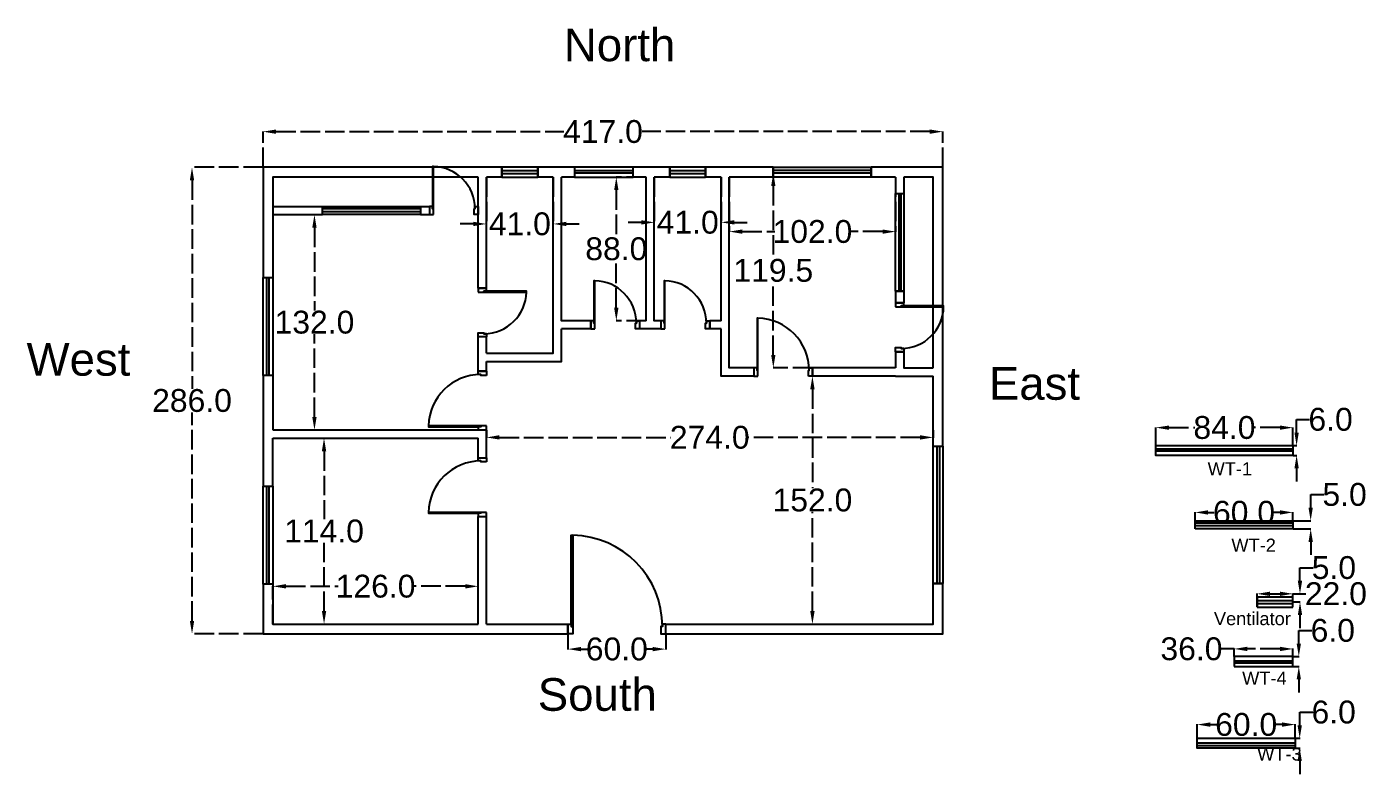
# Model space of a CAD drawing. Header units: inches. Extents: x 326 to 1994, y 18 to 476.
# Drawn here: x 326 to 1147, y 18 to 476 of the extents above; entities that cross this region are included whole.
import ezdxf

# ---------------------------------------------------------------- set-up
doc = ezdxf.new("R2010")
doc.units = ezdxf.units.IN
doc.header["$MEASUREMENT"] = 0
doc.linetypes.add('ACAD_ISO02W100', pattern=[15, 12, -3])
for name, color, linetype in [('dimension', 50, 'ACAD_ISO02W100'), ('door', 90, 'Continuous'), ('inner wall', 7, 'Continuous'), ('outer boundary', 7, 'Continuous'), ('window', 20, 'Continuous')]:
    doc.layers.add(name, color=color, linetype=linetype)
doc.styles.get("Standard").update_dxf_attribs({"font": 'arial.ttf'})
doc.dimstyles.new('style1', dxfattribs={"dimtxt": 14, "dimasz": 8, "dimexe": 0.18, "dimexo": 0.0625, "dimgap": 0.09, "dimtad": 0, "dimtih": 1, "dimtoh": 1, "dimdec": 1, "dimzin": 0, "dimdsep": 46, "dimtxsty": 'Standard', "dimcen": 8, "dimadec": 0, "dimazin": 0, "dimtfac": 1, "dimtdec": 1, "dimtofl": 0, "dimtmove": 0, "dimatfit": 3, "dimfxl": 1, "dimtolj": 1, "dimtzin": 0, "dimarcsym": 0})

# ---------------------------------------------------------------- blocks, each defined once
blk = doc.blocks.new('*D5')
at = {"layer": 'Defpoints', "color": 0, "transparency": 16777216}
for p in [(470.77, 411.99), (470.77, 390.13), (887.77, 390.13)]:
    blk.add_point(p, dxfattribs=at)
at = {"layer": 'dimension', "color": 0, "lineweight": -2, "transparency": 16777216}
for p, q in [((470.77, 390.19), (470.77, 412.17)), ((478.77, 411.99), (655.3, 411.99)), ((879.77, 411.99), (703.24, 411.99)), ((887.77, 390.19), (887.77, 412.17))]:
    blk.add_line(p, q, dxfattribs=at)
at = {"layer": 'dimension', "color": 0, "transparency": 16777216}
for points in [[(478.77, 413.32), (478.77, 410.66), (470.77, 411.99)], [(879.77, 413.32), (879.77, 410.66), (887.77, 411.99)]]:
    blk.add_solid(points, dxfattribs=at)
at = {"layer": 'dimension', "color": 0, "transparency": 16777216, "insert": (679.27, 411.99), "char_height": 14, "attachment_point": 5}
blk.add_mtext('\\A1;417.0', dxfattribs=at)
blk = doc.blocks.new('*D22')
at = {"layer": 'Defpoints', "color": 0, "transparency": 16777216}
for p in [(470.77, 390.13), (427.17, 104.13), (470.77, 104.13)]:
    blk.add_point(p, dxfattribs=at)
at = {"layer": 'dimension', "color": 0, "lineweight": -2, "transparency": 16777216}
for p, q in [((470.71, 390.13), (426.99, 390.13)), ((427.17, 382.13), (427.17, 254.37)), ((427.17, 112.13), (427.17, 239.89)), ((470.71, 104.13), (426.99, 104.13))]:
    blk.add_line(p, q, dxfattribs=at)
at = {"layer": 'dimension', "color": 0, "transparency": 16777216}
for points in [[(425.84, 382.13), (428.5, 382.13), (427.17, 390.13)], [(425.84, 112.13), (428.5, 112.13), (427.17, 104.13)]]:
    blk.add_solid(points, dxfattribs=at)
at = {"layer": 'dimension', "color": 0, "transparency": 16777216, "insert": (427.17, 247.13), "char_height": 14, "attachment_point": 5}
blk.add_mtext('\\A1;286.0', dxfattribs=at)
blk = doc.blocks.new('*D23')
at = {"layer": 'Defpoints', "color": 0, "transparency": 16777216}
for p in [(657.77, 104.13), (717.77, 104.13), (717.77, 94.82)]:
    blk.add_point(p, dxfattribs=at)
at = {"layer": 'dimension', "color": 0, "lineweight": -2, "transparency": 16777216}
for p, q in [((657.77, 104.07), (657.77, 94.64)), ((717.77, 104.07), (717.77, 94.64)), ((665.77, 94.82), (669.48, 94.82)), ((709.77, 94.82), (706.06, 94.82))]:
    blk.add_line(p, q, dxfattribs=at)
at = {"layer": 'dimension', "color": 0, "transparency": 16777216}
for points in [[(665.77, 96.15), (665.77, 93.48), (657.77, 94.82)], [(709.77, 96.15), (709.77, 93.48), (717.77, 94.82)]]:
    blk.add_solid(points, dxfattribs=at)
at = {"layer": 'dimension', "color": 0, "transparency": 16777216, "insert": (687.77, 94.82), "char_height": 14, "attachment_point": 5}
blk.add_mtext('\\A1;60.0', dxfattribs=at)
blk = doc.blocks.new('*D24')
at = {"layer": 'Defpoints', "color": 0, "transparency": 16777216}
for p in [(687.46, 384.13), (705.77, 384.13), (705.77, 296.13)]:
    blk.add_point(p, dxfattribs=at)
at = {"layer": 'dimension', "color": 0, "lineweight": -2, "transparency": 16777216}
for p, q in [((705.71, 384.13), (687.28, 384.13)), ((687.46, 376.13), (687.46, 347.37)), ((687.46, 304.13), (687.46, 332.89)), ((705.71, 296.13), (687.28, 296.13))]:
    blk.add_line(p, q, dxfattribs=at)
at = {"layer": 'dimension', "color": 0, "transparency": 16777216}
for points in [[(686.12, 376.13), (688.79, 376.13), (687.46, 384.13)], [(686.12, 304.13), (688.79, 304.13), (687.46, 296.13)]]:
    blk.add_solid(points, dxfattribs=at)
at = {"layer": 'dimension', "color": 0, "transparency": 16777216, "insert": (687.46, 340.13), "char_height": 14, "attachment_point": 5}
blk.add_mtext('\\A1;88.0', dxfattribs=at)
blk = doc.blocks.new('*D25')
at = {"layer": 'Defpoints', "color": 0, "transparency": 16777216}
for p in [(607.77, 229.13), (881.77, 229.13), (881.77, 224.58)]:
    blk.add_point(p, dxfattribs=at)
at = {"layer": 'dimension', "color": 0, "lineweight": -2, "transparency": 16777216}
for p, q in [((607.77, 229.07), (607.77, 224.4)), ((615.77, 224.58), (720.96, 224.58)), ((873.77, 224.58), (768.58, 224.58)), ((881.77, 229.07), (881.77, 224.4))]:
    blk.add_line(p, q, dxfattribs=at)
at = {"layer": 'dimension', "color": 0, "transparency": 16777216}
for points in [[(615.77, 225.92), (615.77, 223.25), (607.77, 224.58)], [(873.77, 225.92), (873.77, 223.25), (881.77, 224.58)]]:
    blk.add_solid(points, dxfattribs=at)
at = {"layer": 'dimension', "color": 0, "transparency": 16777216, "insert": (744.77, 224.58), "char_height": 14, "attachment_point": 5}
blk.add_mtext('\\A1;274.0', dxfattribs=at)
blk = doc.blocks.new('*D27')
at = {"layer": 'Defpoints', "color": 0, "transparency": 16777216}
for p in [(476.77, 224.13), (476.77, 110.13), (508.17, 110.13)]:
    blk.add_point(p, dxfattribs=at)
at = {"layer": 'dimension', "color": 0, "lineweight": -2, "transparency": 16777216}
for p, q in [((476.83, 224.13), (508.35, 224.13)), ((508.17, 216.13), (508.17, 174.37)), ((508.17, 118.13), (508.17, 159.89)), ((476.83, 110.13), (508.35, 110.13))]:
    blk.add_line(p, q, dxfattribs=at)
at = {"layer": 'dimension', "color": 0, "transparency": 16777216}
for points in [[(506.84, 216.13), (509.5, 216.13), (508.17, 224.13)], [(506.84, 118.13), (509.5, 118.13), (508.17, 110.13)]]:
    blk.add_solid(points, dxfattribs=at)
at = {"layer": 'dimension', "color": 0, "transparency": 16777216, "insert": (508.17, 167.13), "char_height": 14, "attachment_point": 5}
blk.add_mtext('\\A1;114.0', dxfattribs=at)
blk = doc.blocks.new('*D28')
at = {"layer": 'Defpoints', "color": 0, "transparency": 16777216}
for p in [(476.77, 361.13), (502.28, 361.13), (476.77, 229.13)]:
    blk.add_point(p, dxfattribs=at)
at = {"layer": 'dimension', "color": 0, "lineweight": -2, "transparency": 16777216}
for p, q in [((476.83, 361.13), (502.46, 361.13)), ((502.28, 353.13), (502.28, 302.37)), ((502.28, 237.13), (502.28, 287.89)), ((476.83, 229.13), (502.46, 229.13))]:
    blk.add_line(p, q, dxfattribs=at)
at = {"layer": 'dimension', "color": 0, "transparency": 16777216}
for points in [[(500.95, 353.13), (503.62, 353.13), (502.28, 361.13)], [(500.95, 237.13), (503.62, 237.13), (502.28, 229.13)]]:
    blk.add_solid(points, dxfattribs=at)
at = {"layer": 'dimension', "color": 0, "transparency": 16777216, "insert": (502.28, 295.13), "char_height": 14, "attachment_point": 5}
blk.add_mtext('\\A1;132.0', dxfattribs=at)
blk = doc.blocks.new('*D29')
at = {"layer": 'Defpoints', "color": 0, "transparency": 16777216}
for p in [(602.77, 133.31), (476.77, 110.13), (602.77, 110.13)]:
    blk.add_point(p, dxfattribs=at)
at = {"layer": 'dimension', "color": 0, "lineweight": -2, "transparency": 16777216}
for p, q in [((476.77, 110.19), (476.77, 133.49)), ((484.77, 133.31), (516.74, 133.31)), ((594.77, 133.31), (562.8, 133.31)), ((602.77, 110.19), (602.77, 133.49))]:
    blk.add_line(p, q, dxfattribs=at)
at = {"layer": 'dimension', "color": 0, "transparency": 16777216}
for points in [[(484.77, 134.64), (484.77, 131.97), (476.77, 133.31)], [(594.77, 134.64), (594.77, 131.97), (602.77, 133.31)]]:
    blk.add_solid(points, dxfattribs=at)
at = {"layer": 'dimension', "color": 0, "transparency": 16777216, "insert": (539.77, 133.31), "char_height": 14, "attachment_point": 5}
blk.add_mtext('\\A1;126.0', dxfattribs=at)
blk = doc.blocks.new('*D30')
at = {"layer": 'Defpoints', "color": 0, "transparency": 16777216}
for p in [(756.77, 384.13), (858.77, 384.13), (858.77, 350.72)]:
    blk.add_point(p, dxfattribs=at)
at = {"layer": 'dimension', "color": 0, "lineweight": -2, "transparency": 16777216}
for p, q in [((756.77, 384.07), (756.77, 350.54)), ((858.77, 384.07), (858.77, 350.54)), ((764.77, 350.72), (784.74, 350.72)), ((850.77, 350.72), (830.8, 350.72))]:
    blk.add_line(p, q, dxfattribs=at)
at = {"layer": 'dimension', "color": 0, "transparency": 16777216}
for points in [[(764.77, 352.05), (764.77, 349.39), (756.77, 350.72)], [(850.77, 352.05), (850.77, 349.39), (858.77, 350.72)]]:
    blk.add_solid(points, dxfattribs=at)
at = {"layer": 'dimension', "color": 0, "transparency": 16777216, "insert": (807.77, 350.72), "char_height": 14, "attachment_point": 5}
blk.add_mtext('\\A1;102.0', dxfattribs=at)
blk = doc.blocks.new('*D31')
at = {"layer": 'Defpoints', "color": 0, "transparency": 16777216}
for p in [(710.77, 384.13), (751.77, 384.13), (751.77, 356.39)]:
    blk.add_point(p, dxfattribs=at)
at = {"layer": 'dimension', "color": 0, "lineweight": -2, "transparency": 16777216}
for p, q in [((710.77, 384.07), (710.77, 356.21)), ((751.77, 384.07), (751.77, 356.21)), ((702.77, 356.39), (694.77, 356.39)), ((759.77, 356.39), (767.77, 356.39))]:
    blk.add_line(p, q, dxfattribs=at)
at = {"layer": 'dimension', "color": 0, "transparency": 16777216}
for points in [[(702.77, 357.73), (702.77, 355.06), (710.77, 356.39)], [(759.77, 357.73), (759.77, 355.06), (751.77, 356.39)]]:
    blk.add_solid(points, dxfattribs=at)
at = {"layer": 'dimension', "color": 0, "transparency": 16777216, "insert": (731.27, 356.39), "char_height": 14, "attachment_point": 5}
blk.add_mtext('\\A1;41.0', dxfattribs=at)
blk = doc.blocks.new('*D32')
at = {"layer": 'Defpoints', "color": 0, "transparency": 16777216}
for p in [(607.77, 384.13), (648.77, 384.13), (648.77, 355.42)]:
    blk.add_point(p, dxfattribs=at)
at = {"layer": 'dimension', "color": 0, "lineweight": -2, "transparency": 16777216}
for p, q in [((607.77, 384.07), (607.77, 355.24)), ((648.77, 384.07), (648.77, 355.24)), ((599.77, 355.42), (591.77, 355.42)), ((656.77, 355.42), (664.77, 355.42))]:
    blk.add_line(p, q, dxfattribs=at)
at = {"layer": 'dimension', "color": 0, "transparency": 16777216}
for points in [[(599.77, 356.76), (599.77, 354.09), (607.77, 355.42)], [(656.77, 356.76), (656.77, 354.09), (648.77, 355.42)]]:
    blk.add_solid(points, dxfattribs=at)
at = {"layer": 'dimension', "color": 0, "transparency": 16777216, "insert": (628.27, 355.42), "char_height": 14, "attachment_point": 5}
blk.add_mtext('\\A1;41.0', dxfattribs=at)
blk = doc.blocks.new('*D33')
at = {"layer": 'Defpoints', "color": 0, "transparency": 16777216}
for p in [(1102.53, 230.57), (1018.53, 219.59), (1102.53, 219.59)]:
    blk.add_point(p, dxfattribs=at)
at = {"layer": 'dimension', "color": 0, "lineweight": -2, "transparency": 16777216}
for p, q in [((1018.53, 219.66), (1018.53, 230.75)), ((1026.53, 230.57), (1042.27, 230.57)), ((1094.53, 230.57), (1078.79, 230.57)), ((1102.53, 219.66), (1102.53, 230.75))]:
    blk.add_line(p, q, dxfattribs=at)
at = {"layer": 'dimension', "color": 0, "transparency": 16777216}
for points in [[(1026.53, 231.9), (1026.53, 229.24), (1018.53, 230.57)], [(1094.53, 231.9), (1094.53, 229.24), (1102.53, 230.57)]]:
    blk.add_solid(points, dxfattribs=at)
at = {"layer": 'dimension', "color": 0, "transparency": 16777216, "insert": (1060.53, 230.57), "char_height": 14, "attachment_point": 5}
blk.add_mtext('\\A1;84.0', dxfattribs=at)
blk = doc.blocks.new('*D34')
at = {"layer": 'Defpoints', "color": 0, "transparency": 16777216}
for p in [(1042.53, 173.54), (1102.53, 178.6), (1102.53, 173.54)]:
    blk.add_point(p, dxfattribs=at)
at = {"layer": 'dimension', "color": 0, "lineweight": -2, "transparency": 16777216}
for p, q in [((1042.53, 173.6), (1042.53, 178.78)), ((1050.53, 178.6), (1054.25, 178.6)), ((1094.53, 178.6), (1090.82, 178.6)), ((1102.53, 173.6), (1102.53, 178.78))]:
    blk.add_line(p, q, dxfattribs=at)
at = {"layer": 'dimension', "color": 0, "transparency": 16777216}
for points in [[(1050.53, 179.93), (1050.53, 177.26), (1042.53, 178.6)], [(1094.53, 179.93), (1094.53, 177.26), (1102.53, 178.6)]]:
    blk.add_solid(points, dxfattribs=at)
at = {"layer": 'dimension', "color": 0, "transparency": 16777216, "insert": (1072.53, 178.6), "char_height": 14, "attachment_point": 5}
blk.add_mtext('\\A1;60.0', dxfattribs=at)
blk = doc.blocks.new('*D35')
at = {"layer": 'Defpoints', "color": 0, "transparency": 16777216}
for p in [(1043.85, 48.56), (1043.85, 40.15), (1103.85, 40.15)]:
    blk.add_point(p, dxfattribs=at)
at = {"layer": 'dimension', "color": 0, "lineweight": -2, "transparency": 16777216}
for p, q in [((1043.85, 40.21), (1043.85, 48.74)), ((1051.85, 48.56), (1055.57, 48.56)), ((1095.85, 48.56), (1092.14, 48.56)), ((1103.85, 40.21), (1103.85, 48.74))]:
    blk.add_line(p, q, dxfattribs=at)
at = {"layer": 'dimension', "color": 0, "transparency": 16777216}
for points in [[(1051.85, 49.9), (1051.85, 47.23), (1043.85, 48.56)], [(1095.85, 49.9), (1095.85, 47.23), (1103.85, 48.56)]]:
    blk.add_solid(points, dxfattribs=at)
at = {"layer": 'dimension', "color": 0, "transparency": 16777216, "insert": (1073.85, 48.56), "char_height": 14, "attachment_point": 5}
blk.add_mtext('\\A1;60.0', dxfattribs=at)
blk = doc.blocks.new('*D36')
at = {"layer": 'Defpoints', "color": 0, "transparency": 16777216}
for p in [(1066.53, 94.93), (1066.53, 90.23), (1102.53, 90.23)]:
    blk.add_point(p, dxfattribs=at)
at = {"layer": 'dimension', "color": 0, "lineweight": -2, "transparency": 16777216}
for p, q in [((1066.53, 94.93), (1058.53, 94.93)), ((1066.53, 90.3), (1066.53, 95.11)), ((1094.53, 94.93), (1074.53, 94.93)), ((1102.53, 90.3), (1102.53, 95.11))]:
    blk.add_line(p, q, dxfattribs=at)
at = {"layer": 'dimension', "color": 0, "transparency": 16777216}
for points in [[(1074.53, 96.26), (1074.53, 93.59), (1066.53, 94.93)], [(1094.53, 96.26), (1094.53, 93.59), (1102.53, 94.93)]]:
    blk.add_solid(points, dxfattribs=at)
at = {"layer": 'dimension', "color": 0, "transparency": 16777216, "insert": (1040.29, 94.93), "char_height": 14, "attachment_point": 5}
blk.add_mtext('\\A1;36.0', dxfattribs=at)
blk = doc.blocks.new('*D37')
at = {"layer": 'Defpoints', "color": 0, "transparency": 16777216}
for p in [(1102.53, 128.71), (1080.53, 120.57), (1102.53, 120.57)]:
    blk.add_point(p, dxfattribs=at)
at = {"layer": 'dimension', "color": 0, "lineweight": -2, "transparency": 16777216}
for p, q in [((1080.53, 120.64), (1080.53, 128.89)), ((1088.53, 128.71), (1094.53, 128.71)), ((1102.53, 120.64), (1102.53, 128.89)), ((1102.53, 128.71), (1110.53, 128.71))]:
    blk.add_line(p, q, dxfattribs=at)
at = {"layer": 'dimension', "color": 0, "transparency": 16777216}
for points in [[(1088.53, 130.04), (1088.53, 127.38), (1080.53, 128.71)], [(1094.53, 130.04), (1094.53, 127.38), (1102.53, 128.71)]]:
    blk.add_solid(points, dxfattribs=at)
at = {"layer": 'dimension', "color": 0, "transparency": 16777216, "insert": (1128.9, 128.71), "char_height": 14, "attachment_point": 5}
blk.add_mtext('\\A1;22.0', dxfattribs=at)
blk = doc.blocks.new('*D38')
at = {"layer": 'Defpoints', "color": 0, "transparency": 16777216}
for p in [(807.77, 262.13), (807.77, 110.13), (807.77, 110.13)]:
    blk.add_point(p, dxfattribs=at)
at = {"layer": 'dimension', "color": 0, "lineweight": -2, "transparency": 16777216}
for p, q in [((807.83, 262.13), (807.95, 262.13)), ((807.77, 254.13), (807.77, 193.37)), ((807.77, 118.13), (807.77, 178.89)), ((807.83, 110.13), (807.95, 110.13))]:
    blk.add_line(p, q, dxfattribs=at)
at = {"layer": 'dimension', "color": 0, "transparency": 16777216}
for points in [[(806.44, 254.13), (809.1, 254.13), (807.77, 262.13)], [(806.44, 118.13), (809.1, 118.13), (807.77, 110.13)]]:
    blk.add_solid(points, dxfattribs=at)
at = {"layer": 'dimension', "color": 0, "transparency": 16777216, "insert": (807.77, 186.13), "char_height": 14, "attachment_point": 5}
blk.add_mtext('\\A1;152.0', dxfattribs=at)
blk = doc.blocks.new('*D39')
at = {"layer": 'Defpoints', "color": 0, "transparency": 16777216}
for p in [(1103.85, 40.15), (1103.85, 34.15), (1106.7, 40.15)]:
    blk.add_point(p, dxfattribs=at)
at = {"layer": 'dimension', "color": 0, "lineweight": -2, "transparency": 16777216}
for p, q in [((1106.7, 48.15), (1106.7, 56.15)), ((1106.7, 56.15), (1114.7, 56.15)), ((1103.92, 40.15), (1106.88, 40.15)), ((1103.92, 34.15), (1106.88, 34.15)), ((1106.7, 26.15), (1106.7, 18.15))]:
    blk.add_line(p, q, dxfattribs=at)
at = {"layer": 'dimension', "color": 0, "transparency": 16777216}
for points in [[(1105.36, 48.15), (1108.03, 48.15), (1106.7, 40.15)], [(1105.36, 26.15), (1108.03, 26.15), (1106.7, 34.15)]]:
    blk.add_solid(points, dxfattribs=at)
at = {"layer": 'dimension', "color": 0, "transparency": 16777216, "insert": (1127.54, 56.15), "char_height": 14, "attachment_point": 5}
blk.add_mtext('\\A1;6.0', dxfattribs=at)
blk = doc.blocks.new('*D40')
at = {"layer": 'Defpoints', "color": 0, "transparency": 16777216}
for p in [(1102.53, 90.23), (1102.53, 84.23), (1106.15, 90.23)]:
    blk.add_point(p, dxfattribs=at)
at = {"layer": 'dimension', "color": 0, "lineweight": -2, "transparency": 16777216}
for p, q in [((1106.15, 98.23), (1106.15, 106.23)), ((1106.15, 106.23), (1114.15, 106.23)), ((1102.6, 90.23), (1106.33, 90.23)), ((1102.6, 84.23), (1106.33, 84.23)), ((1106.15, 76.23), (1106.15, 68.23))]:
    blk.add_line(p, q, dxfattribs=at)
at = {"layer": 'dimension', "color": 0, "transparency": 16777216}
for points in [[(1104.81, 98.23), (1107.48, 98.23), (1106.15, 90.23)], [(1104.81, 76.23), (1107.48, 76.23), (1106.15, 84.23)]]:
    blk.add_solid(points, dxfattribs=at)
at = {"layer": 'dimension', "color": 0, "transparency": 16777216, "insert": (1126.99, 106.23), "char_height": 14, "attachment_point": 5}
blk.add_mtext('\\A1;6.0', dxfattribs=at)
blk = doc.blocks.new('*D41')
at = {"layer": 'Defpoints', "color": 0, "transparency": 16777216}
for p in [(1102.53, 128.71), (1102.53, 123.71), (1106.87, 128.71)]:
    blk.add_point(p, dxfattribs=at)
at = {"layer": 'dimension', "color": 0, "lineweight": -2, "transparency": 16777216}
for p, q in [((1106.87, 136.71), (1106.87, 144.71)), ((1106.87, 144.71), (1114.87, 144.71)), ((1102.6, 128.71), (1107.05, 128.71)), ((1102.6, 123.71), (1107.05, 123.71)), ((1106.87, 115.71), (1106.87, 107.71))]:
    blk.add_line(p, q, dxfattribs=at)
at = {"layer": 'dimension', "color": 0, "transparency": 16777216}
for points in [[(1105.54, 136.71), (1108.21, 136.71), (1106.87, 128.71)], [(1105.54, 115.71), (1108.21, 115.71), (1106.87, 123.71)]]:
    blk.add_solid(points, dxfattribs=at)
at = {"layer": 'dimension', "color": 0, "transparency": 16777216, "insert": (1127.68, 144.71), "char_height": 14, "attachment_point": 5}
blk.add_mtext('\\A1;5.0', dxfattribs=at)
blk = doc.blocks.new('*D42')
at = {"layer": 'Defpoints', "color": 0, "transparency": 16777216}
for p in [(1102.53, 219.59), (1104.8, 219.59), (1102.53, 213.59)]:
    blk.add_point(p, dxfattribs=at)
at = {"layer": 'dimension', "color": 0, "lineweight": -2, "transparency": 16777216}
for p, q in [((1104.8, 227.59), (1104.8, 235.59)), ((1104.8, 235.59), (1112.8, 235.59)), ((1102.6, 219.59), (1104.98, 219.59)), ((1102.6, 213.59), (1104.98, 213.59)), ((1104.8, 205.59), (1104.8, 197.59))]:
    blk.add_line(p, q, dxfattribs=at)
at = {"layer": 'dimension', "color": 0, "transparency": 16777216}
for points in [[(1103.46, 227.59), (1106.13, 227.59), (1104.8, 219.59)], [(1103.46, 205.59), (1106.13, 205.59), (1104.8, 213.59)]]:
    blk.add_solid(points, dxfattribs=at)
at = {"layer": 'dimension', "color": 0, "transparency": 16777216, "insert": (1125.64, 235.59), "char_height": 14, "attachment_point": 5}
blk.add_mtext('\\A1;6.0', dxfattribs=at)
blk = doc.blocks.new('*D43')
at = {"layer": 'Defpoints', "color": 0, "transparency": 16777216}
for p in [(1102.53, 173.54), (1113.43, 173.54), (1102.53, 168.54)]:
    blk.add_point(p, dxfattribs=at)
at = {"layer": 'dimension', "color": 0, "lineweight": -2, "transparency": 16777216}
for p, q in [((1113.43, 181.54), (1113.43, 189.54)), ((1113.43, 189.54), (1121.43, 189.54)), ((1102.6, 173.54), (1113.61, 173.54)), ((1102.6, 168.54), (1113.61, 168.54)), ((1113.43, 160.54), (1113.43, 152.54))]:
    blk.add_line(p, q, dxfattribs=at)
at = {"layer": 'dimension', "color": 0, "transparency": 16777216}
for points in [[(1112.1, 181.54), (1114.77, 181.54), (1113.43, 173.54)], [(1112.1, 160.54), (1114.77, 160.54), (1113.43, 168.54)]]:
    blk.add_solid(points, dxfattribs=at)
at = {"layer": 'dimension', "color": 0, "transparency": 16777216, "insert": (1134.24, 189.54), "char_height": 14, "attachment_point": 5}
blk.add_mtext('\\A1;5.0', dxfattribs=at)
blk = doc.blocks.new('*D69')
at = {"layer": 'Defpoints', "color": 0, "transparency": 16777216}
for p in [(783.77, 386.63), (807.77, 386.63), (807.77, 267.13)]:
    blk.add_point(p, dxfattribs=at)
at = {"layer": 'dimension', "color": 0, "lineweight": -2, "transparency": 16777216}
for p, q in [((807.71, 386.63), (783.59, 386.63)), ((783.77, 378.63), (783.77, 334.12)), ((783.77, 275.13), (783.77, 319.64)), ((807.71, 267.13), (783.59, 267.13))]:
    blk.add_line(p, q, dxfattribs=at)
at = {"layer": 'dimension', "color": 0, "transparency": 16777216}
for points in [[(782.44, 378.63), (785.1, 378.63), (783.77, 386.63)], [(782.44, 275.13), (785.1, 275.13), (783.77, 267.13)]]:
    blk.add_solid(points, dxfattribs=at)
at = {"layer": 'dimension', "color": 0, "transparency": 16777216, "insert": (783.77, 326.88), "char_height": 14, "attachment_point": 5}
blk.add_mtext('\\A1;119.5', dxfattribs=at)

msp = doc.modelspace()

# ---------------------------------------------------------------- linework, layer by layer
for p, q in [((617.27, 384.129), (617.27, 390.129)), ((639.27, 390.129), (639.27, 384.129)), ((661.77, 390.129), (661.77, 384.129)), ((697.77, 384.129), (697.77, 390.129)), ((720.27, 384.129), (720.27, 390.129)), ((742.27, 390.129), (742.27, 384.129)), ((783.77, 390.129), (783.77, 384.129)), ((843.77, 384.129), (843.77, 390.129)), ((858.77, 374.129), (863.77, 374.129)), ((507.27, 361.129), (507.27, 366.129)), ((470.77, 322.629), (476.77, 322.629)), ((602.77, 316.129), (607.77, 316.129)), ((858.77, 314.129), (863.77, 314.129)), ((858.77, 307.129), (863.77, 307.129)), ((671.77, 291.129), (671.77, 296.129)), ((701.77, 296.129), (701.77, 291.129)), ((714.752, 296.129), (714.752, 291.129)), ((744.752, 291.129), (744.752, 296.129)), ((607.77, 286.129), (602.77, 286.129)), ((858.77, 277.129), (863.77, 277.129)), ((607.77, 265.129), (602.77, 265.129)), ((771.77, 267.129), (771.77, 262.129)), ((807.77, 262.129), (807.77, 267.129)), ((476.77, 262.629), (470.77, 262.629)), ((602.77, 229.129), (607.77, 229.129)), ((881.77, 219.129), (887.77, 219.129)), ((602.77, 212.129), (607.77, 212.129)), ((602.77, 176.129), (607.77, 176.129)), ((476.77, 134.629), (470.77, 134.629)), ((881.77, 135.129), (887.77, 135.129)), ((657.77, 110.129), (657.77, 104.129)), ((717.77, 104.129), (717.77, 110.129))]:
    msp.add_line(p, q)
msp.add_lwpolyline([(567.27, 366.129), (567.27, 361.129)])
at = {"layer": 'door'}
for p, q in [((607.77, 314.129), (607.77, 316.129)), ((863.77, 305.129), (863.77, 307.129)), ((673.77, 296.129), (671.77, 296.129)), ((716.752, 296.129), (714.752, 296.129))]:
    msp.add_line(p, q, dxfattribs=at)
for points in [[(575.27, 361.129), (575.27, 364.629), (574.77, 364.629), (574.77, 366.129), (574.77, 364.629), (575.27, 364.629), (575.27, 390.629), (574.77, 390.629), (574.77, 366.129), (572.77, 366.129), (572.77, 361.129)], [(674.27, 291.129), (674.27, 294.629), (673.77, 294.629), (673.77, 296.129), (673.77, 294.629), (674.27, 294.629), (674.27, 320.629), (673.77, 320.629), (673.77, 296.129), (671.77, 296.129), (671.77, 291.129)], [(717.252, 291.129), (717.252, 294.629), (716.752, 294.629), (716.752, 296.129), (716.752, 294.629), (717.252, 294.629), (717.252, 320.629), (716.752, 320.629), (716.752, 296.129), (714.752, 296.129), (714.752, 291.129)], [(602.77, 313.629), (606.27, 313.629), (606.27, 314.129), (607.77, 314.129), (606.27, 314.129), (606.27, 313.629), (632.27, 313.629), (632.27, 314.129), (607.77, 314.129), (607.77, 316.129), (602.77, 316.129)], [(858.77, 304.629), (862.27, 304.629), (862.27, 305.129), (863.77, 305.129), (862.27, 305.129), (862.27, 304.629), (888.27, 304.629), (888.27, 305.129), (863.77, 305.129), (863.77, 307.129), (858.77, 307.129)], [(607.77, 262.629), (604.27, 262.629), (604.27, 263.129), (602.77, 263.129), (602.77, 265.129), (607.77, 265.129)], [(774.27, 262.129), (774.27, 265.629), (773.77, 265.629), (773.77, 267.129), (771.77, 267.129), (771.77, 262.129)], [(805.27, 262.129), (805.27, 265.629), (805.77, 265.629), (805.77, 267.129), (807.77, 267.129), (807.77, 262.129)], [(607.77, 231.629), (604.27, 231.629), (604.27, 231.129), (602.77, 231.129), (602.77, 229.129), (607.77, 229.129)], [(607.77, 209.629), (604.27, 209.629), (604.27, 210.129), (602.77, 210.129), (602.77, 212.129), (607.77, 212.129)], [(607.77, 178.629), (604.27, 178.629), (604.27, 178.129), (602.77, 178.129), (602.77, 176.129), (607.77, 176.129)], [(657.77, 104.129), (657.77, 110.129), (659.77, 110.129), (659.77, 108.629), (660.77, 108.629), (660.77, 104.129)], [(717.77, 104.129), (717.77, 110.129), (715.77, 110.129), (715.77, 108.629), (714.77, 108.629), (714.77, 104.129)]]:
    msp.add_lwpolyline(points, close=True, dxfattribs=at)
for points in [[(600.77, 364.629), (600.27, 364.629), (600.77, 364.629), (600.27, 364.629), (600.77, 364.629, 0.4085918), (575.27, 390.624)], [(699.77, 294.629), (699.27, 294.629), (699.77, 294.629), (699.27, 294.629), (699.77, 294.629, 0.4085918), (674.27, 320.624)], [(742.752, 294.629), (742.252, 294.629), (742.752, 294.629), (742.252, 294.629), (742.752, 294.629, 0.4085918), (717.252, 320.624)], [(606.27, 288.129), (606.27, 288.629), (606.27, 288.129), (606.27, 288.629), (606.27, 288.129, 0.4085918), (632.265, 313.629)], [(862.27, 279.129), (862.27, 279.629), (862.27, 279.129), (862.27, 279.629), (862.27, 279.129, 0.4085918), (888.265, 304.629)]]:
    msp.add_lwpolyline(points, format="xyb", dxfattribs=at)
for points in [[(600.77, 366.129), (600.77, 364.629), (600.77, 366.129), (602.77, 366.129), (602.77, 361.129), (600.27, 361.129), (600.27, 364.629)], [(699.77, 296.129), (699.77, 294.629), (699.77, 296.129), (701.77, 296.129), (701.77, 291.129), (699.27, 291.129), (699.27, 294.629)], [(742.752, 296.129), (742.752, 294.629), (742.752, 296.129), (744.752, 296.129), (744.752, 291.129), (742.252, 291.129), (742.252, 294.629)], [(774.27, 265.629), (774.27, 297.629), (773.77, 297.629), (773.77, 267.129)], [(607.77, 288.129), (606.27, 288.129), (607.77, 288.129), (607.77, 286.129), (602.77, 286.129), (602.77, 288.629), (606.27, 288.629)], [(863.77, 279.129), (862.27, 279.129), (863.77, 279.129), (863.77, 277.129), (858.77, 277.129), (858.77, 279.629), (862.27, 279.629)], [(604.27, 231.629), (572.27, 231.629), (572.27, 231.129), (602.77, 231.129)], [(604.27, 178.629), (572.27, 178.629), (572.27, 178.129), (602.77, 178.129)], [(659.77, 110.129), (659.77, 164.629), (660.77, 164.629), (660.77, 108.629)]]:
    msp.add_lwpolyline(points, dxfattribs=at)
for centre, radius, start, end in [((773.77, 265.629), 32, 0, 89.104717), ((604.27, 231.129), 32, 90, 179.104717), ((604.27, 178.129), 32, 90, 179.104717), ((659.77, 108.629), 56, 0, 88.976807)]:
    msp.add_arc(centre, radius, start, end, dxfattribs=at)
at = {"layer": 'inner wall'}
for p, q in [((602.77, 316.129), (602.77, 384.129)), ((607.77, 316.129), (607.77, 384.129)), ((476.77, 366.129), (507.27, 366.129)), ((567.27, 366.129), (572.77, 366.129)), ((476.77, 361.129), (507.27, 361.129)), ((567.27, 361.129), (572.77, 361.129)), ((602.77, 265.129), (602.77, 286.129)), ((607.77, 276.129), (607.77, 286.129)), ((607.77, 265.129), (607.77, 271.129)), ((476.77, 229.129), (602.77, 229.129)), ((476.77, 224.129), (602.77, 224.129)), ((602.77, 212.129), (602.77, 224.129)), ((607.77, 212.129), (607.77, 229.129)), ((602.77, 110.129), (602.77, 176.129)), ((607.77, 110.129), (607.77, 176.129))]:
    msp.add_line(p, q, dxfattribs=at)
for points in [[(648.77, 291.129), (648.77, 384.129)], [(671.77, 296.129), (653.77, 296.129), (653.77, 384.129)], [(705.77, 296.129), (705.77, 384.129)], [(714.752, 296.129), (710.77, 296.129), (710.77, 384.129)], [(751.77, 296.129), (751.77, 384.129)], [(771.77, 267.129), (756.77, 267.129), (756.77, 384.129)], [(858.77, 384.129), (858.77, 374.129)], [(863.77, 384.129), (863.77, 374.129)], [(858.77, 314.129), (858.77, 307.129)], [(863.77, 314.129), (863.77, 307.129)], [(705.77, 296.129), (701.77, 296.129)], [(751.77, 296.129), (744.752, 296.129)], [(607.77, 276.129), (648.77, 276.129), (648.77, 291.129)], [(607.77, 271.129), (653.77, 271.129), (653.77, 291.129)], [(671.77, 291.129), (653.77, 291.129)], [(705.77, 291.129), (701.77, 291.129)], [(714.752, 291.129), (705.77, 291.129)], [(751.77, 291.129), (744.752, 291.129)], [(771.77, 262.129), (751.77, 262.129), (751.77, 291.129)], [(858.77, 277.129), (858.77, 267.129)], [(863.77, 277.129), (863.77, 267.129), (881.77, 267.129)], [(858.77, 267.129), (807.77, 267.129)], [(858.77, 262.129), (807.77, 262.129)], [(858.77, 262.129), (881.77, 262.129)]]:
    msp.add_lwpolyline(points, dxfattribs=at)
at = {"layer": 'outer boundary'}
for points in [[(617.27, 390.129), (470.77, 390.129), (470.77, 322.629)], [(661.77, 390.129), (639.27, 390.129)], [(720.27, 390.129), (697.77, 390.129)], [(783.77, 390.129), (742.27, 390.129)], [(887.77, 219.129), (887.77, 390.129), (843.77, 390.129)], [(602.77, 384.129), (476.77, 384.129), (476.77, 322.629)], [(617.27, 384.129), (607.77, 384.129)], [(648.77, 384.129), (639.27, 384.129)], [(661.77, 384.129), (653.77, 384.129)], [(705.77, 384.129), (697.77, 384.129)], [(720.27, 384.129), (710.77, 384.129)], [(751.77, 384.129), (742.27, 384.129)], [(783.77, 384.129), (756.77, 384.129)], [(858.77, 384.129), (843.77, 384.129)], [(881.77, 267.129), (881.77, 384.129), (863.77, 384.129)], [(470.77, 262.629), (470.77, 194.629), (476.77, 194.629), (476.77, 224.129)], [(476.77, 262.629), (476.77, 229.129)], [(881.77, 219.129), (881.77, 262.129)], [(470.77, 134.629), (470.77, 104.129), (657.77, 104.129)], [(476.77, 134.629), (476.77, 110.129), (602.77, 110.129)], [(717.77, 110.129), (881.77, 110.129), (881.77, 135.129)], [(717.77, 104.129), (887.77, 104.129), (887.77, 135.129)], [(607.77, 110.129), (657.77, 110.129)]]:
    msp.add_lwpolyline(points, dxfattribs=at)
at = {"layer": 'window'}
for p, q in [((639.27, 390.129), (617.27, 390.129)), ((617.27, 390.129), (617.27, 384.129)), ((617.27, 388.129), (639.27, 388.129)), ((639.27, 384.129), (639.27, 390.129)), ((697.77, 390.129), (661.77, 390.129)), ((661.77, 390.129), (661.77, 384.129)), ((661.77, 388.129), (697.77, 388.129)), ((697.77, 386.629), (661.77, 386.629)), ((697.77, 384.129), (697.77, 390.129)), ((742.27, 390.129), (720.27, 390.129)), ((720.27, 390.129), (720.27, 384.129)), ((720.27, 388.129), (742.27, 388.129)), ((742.27, 384.129), (742.27, 390.129)), ((843.77, 388.129), (783.77, 388.129)), ((843.77, 386.629), (783.77, 386.629)), ((639.27, 386.129), (617.27, 386.129)), ((617.27, 384.129), (639.27, 384.129)), ((661.77, 384.129), (697.77, 384.129)), ((742.27, 386.129), (720.27, 386.129)), ((720.27, 384.129), (742.27, 384.129)), ((860.77, 374.129), (860.77, 314.129)), ((862.27, 314.129), (862.27, 374.129)), ((567.27, 364.629), (507.27, 364.629)), ((507.27, 363.129), (567.27, 363.129)), ((472.77, 322.629), (472.77, 262.629)), ((474.27, 322.629), (474.27, 262.629)), ((884.27, 135.129), (884.27, 219.129)), ((885.77, 219.129), (885.77, 135.129)), ((1018.533, 217.593), (1102.533, 217.593)), ((1102.533, 216.093), (1018.533, 216.093)), ((472.77, 194.629), (472.77, 134.629)), ((474.27, 194.629), (474.27, 134.629)), ((1102.533, 172.04), (1042.533, 172.04)), ((1042.533, 170.54), (1102.533, 170.54)), ((1102.533, 126.573), (1080.533, 126.573)), ((1080.533, 126.573), (1080.533, 120.573)), ((1080.533, 124.573), (1102.533, 124.573)), ((1102.533, 120.573), (1102.533, 126.573)), ((1102.533, 122.573), (1080.533, 122.573)), ((1080.533, 120.573), (1102.533, 120.573)), ((1102.533, 90.235), (1066.533, 90.235)), ((1066.533, 90.235), (1066.533, 84.235)), ((1066.533, 87.735), (1102.533, 87.735)), ((1102.533, 86.235), (1066.533, 86.235)), ((1066.533, 84.235), (1102.533, 84.235)), ((1102.533, 84.235), (1102.533, 90.235)), ((1103.854, 37.152), (1043.854, 37.152)), ((1043.854, 35.652), (1103.854, 35.652))]:
    msp.add_line(p, q, dxfattribs=at)
for points in [[(783.77, 384.129), (783.77, 390.129), (843.77, 390.129), (843.77, 384.129)], [(858.77, 374.129), (863.77, 374.129), (863.77, 314.129), (858.77, 314.129)], [(507.27, 361.129), (507.27, 366.129), (567.27, 366.129), (567.27, 361.129)], [(476.77, 262.629), (470.77, 262.629), (470.77, 322.629), (476.77, 322.629)], [(887.77, 219.129), (887.77, 135.129), (881.77, 135.129), (881.77, 219.129)], [(1018.533, 219.593), (1102.533, 219.593), (1102.533, 213.593), (1018.533, 213.593)], [(476.77, 134.629), (470.77, 134.629), (470.77, 194.629), (476.77, 194.629)], [(1042.533, 168.54), (1042.533, 173.54), (1102.533, 173.54), (1102.533, 168.54)], [(1103.854, 40.152), (1103.854, 34.152), (1043.854, 34.152), (1043.854, 40.152)]]:
    msp.add_lwpolyline(points, close=True, dxfattribs=at)

# ---------------------------------------------------------------- texts
at = {"layer": 'dimension'}
for s, height, p in [('North', 20.014, (655.301, 455.179)), ('West', 20.014, (325.687, 262.412)), ('East', 20.014, (916.019, 247.665)), ('WT-1', 7.9943, (1050.196, 201.36)), ('WT-2', 7.9943, (1064.793, 154.533)), ('Ventilator', 7.9943, (1054.076, 109.519)), ('South', 20.014, (639.27, 57.005)), ('WT-4', 7.9943, (1071.404, 72.965)), ('WT-3', 7.9943, (1080.635, 26.531))]:
    msp.add_text(s, height=height, dxfattribs=at).set_placement(p)

# ---------------------------------------------------------------- dimensions: what is measured, and where the dimension line sits
for base, p1, p2, angle, picture, middle in [((470.77, 411.989), (887.77, 390.129), (470.77, 390.129), 180, '*D5', (679.27, 411.989)), ((427.172, 104.129), (470.77, 390.129), (470.77, 104.129), 90, '*D22', (427.172, 247.129)), ((783.77, 386.629), (807.77, 267.129), (807.77, 386.629), 90, '*D69', (783.77, 326.879)), ((687.458, 384.129), (705.77, 296.129), (705.77, 384.129), 90, '*D24', (687.458, 340.129)), ((502.282, 361.129), (476.77, 229.129), (476.77, 361.129), 90, '*D28', (502.282, 295.129)), ((807.77, 110.129), (807.77, 262.129), (807.77, 110.129), 90, '*D38', (807.77, 186.129)), ((1104.796, 219.593), (1102.533, 213.593), (1102.533, 219.593), 90, '*D42', (1125.644, 235.593)), ((1113.432, 173.54), (1102.533, 168.54), (1102.533, 173.54), 90, '*D43', (1134.242, 189.54)), ((1106.872, 128.71), (1102.533, 123.71), (1102.533, 128.71), 90, '*D41', (1127.682, 144.71)), ((1106.146, 90.235), (1102.533, 84.235), (1102.533, 90.235), 90, '*D40', (1126.995, 106.235)), ((1106.696, 40.152), (1103.854, 34.152), (1103.854, 40.152), 90, '*D39', (1127.544, 56.152))]:
    dim = msp.add_linear_dim(base=base, p1=p1, p2=p2, angle=angle, dimstyle='style1', dxfattribs=at)
    dim.commit()
    dim.dimension.update_dxf_attribs({"geometry": picture, "text_midpoint": middle})
for base, p1, p2, picture, middle in [((648.77, 355.422), (607.77, 384.129), (648.77, 384.129), '*D32', (628.27, 355.422)), ((751.77, 356.394), (710.77, 384.129), (751.77, 384.129), '*D31', (731.27, 356.394)), ((858.77, 350.719), (756.77, 384.129), (858.77, 384.129), '*D30', (807.77, 350.719))]:
    dim = msp.add_linear_dim(base=base, p1=p1, p2=p2, dimstyle='style1', dxfattribs=at)
    dim.commit()
    dim.dimension.update_dxf_attribs({"geometry": picture, "text_midpoint": middle, "dimtype": 160})
for base, p1, p2, picture, middle in [((1102.533, 230.568), (1018.533, 219.593), (1102.533, 219.593), '*D33', (1060.533, 230.568)), ((881.77, 224.582), (607.77, 229.129), (881.77, 229.129), '*D25', (744.77, 224.582)), ((1102.533, 178.598), (1042.533, 173.54), (1102.533, 173.54), '*D34', (1072.533, 178.598)), ((602.77, 133.306), (476.77, 110.129), (602.77, 110.129), '*D29', (539.77, 133.306)), ((1102.533, 128.71), (1080.533, 120.573), (1102.533, 120.573), '*D37', (1128.901, 128.71)), ((717.77, 94.817), (657.77, 104.129), (717.77, 104.129), '*D23', (687.77, 94.817)), ((1066.533, 94.926), (1102.533, 90.235), (1066.533, 90.235), '*D36', (1040.289, 94.926)), ((1043.854, 48.565), (1103.854, 40.152), (1043.854, 40.152), '*D35', (1073.854, 48.565))]:
    dim = msp.add_linear_dim(base=base, p1=p1, p2=p2, dimstyle='style1', dxfattribs=at)
    dim.commit()
    dim.dimension.update_dxf_attribs({"geometry": picture, "text_midpoint": middle})
dim = msp.add_linear_dim(base=(508.171, 110.129), p1=(476.77, 224.129), p2=(476.77, 110.129), angle=90, dimstyle='style1', dxfattribs=at)
dim.commit()
dim.dimension.update_dxf_attribs({"geometry": '*D27', "text_midpoint": (508.171, 167.129), "dimtype": 160})

doc.saveas('drawing.dxf')
